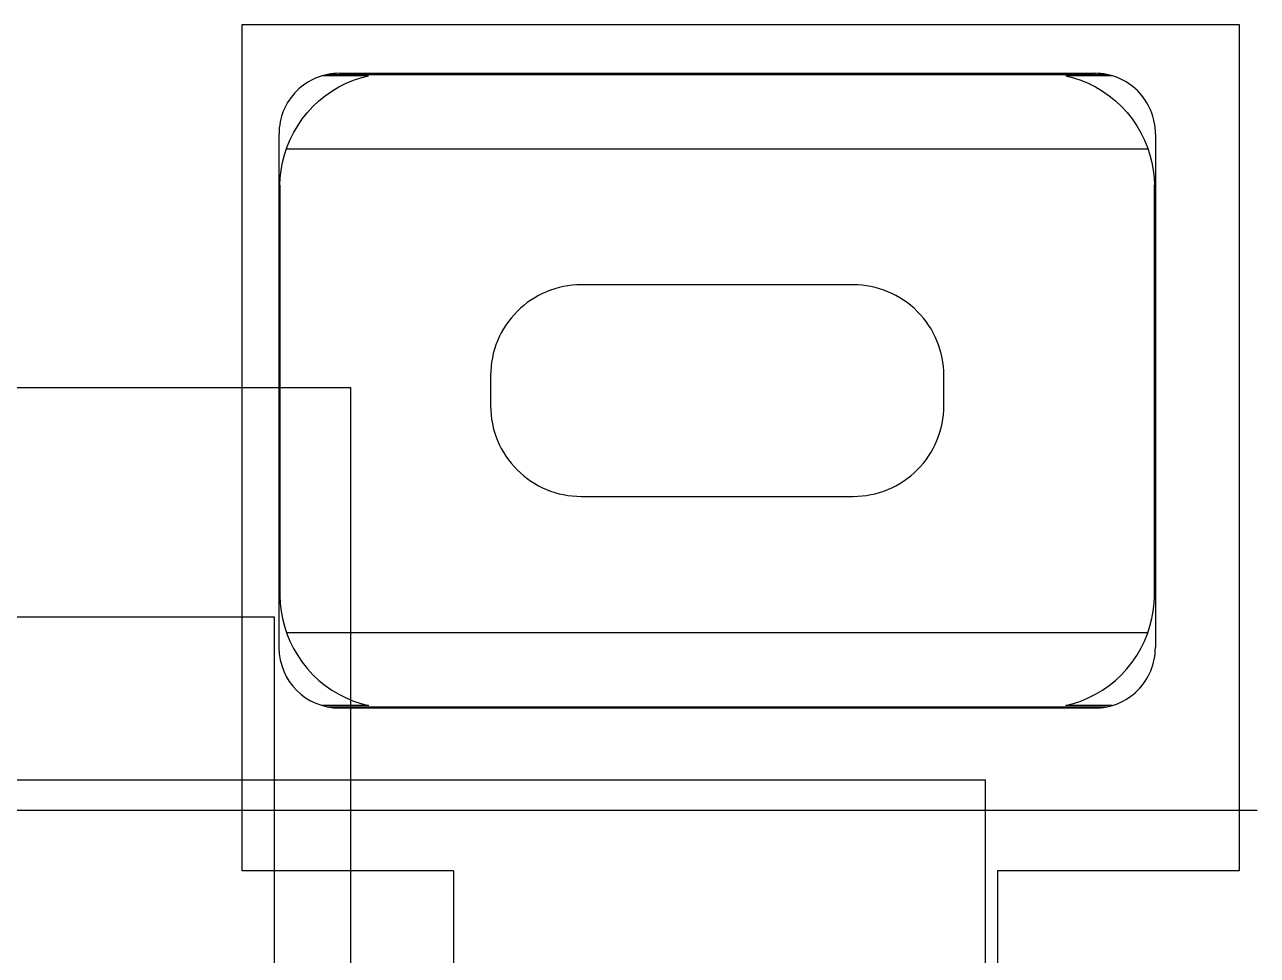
# Model space of a CAD drawing. Extents: x 0 to 171, y 0 to 233.
# Drawn here: x 120.89 to 141.17, y 26.45 to 41.76 of the extents above; entities that cross this region are included whole.
import ezdxf

# ---------------------------------------------------------------- set-up
doc = ezdxf.new("R2010")
doc.units = 0
doc.layers.add('-15N-THT. THIẾT BỊ ĐÓNG MỞ', color=40, linetype='CONTINUOUS')

# ---------------------------------------------------------------- blocks, each defined once
blk = doc.blocks.new('06 - N - SC VSD CHIẾU TRÊN ATV630U75~D11N4')
at = {"layer": '-15N-THT. THIẾT BỊ ĐÓNG MỞ'}
for p, q in [((38.973, -205.167), (38.973, -191.248)), ((38.973, -191.248), (55.372, -191.248)), ((38.973, -191.248), (38.973, -191.248)), ((55.372, -191.248), (55.372, -205.167)), ((55.372, -191.248), (55.372, -191.248)), ((41.05, -192.089), (40.287, -192.089)), ((40.364, -192.069), (53.206, -192.069)), ((40.563, -192.272), (40.681, -192.213)), ((40.571, -192.048), (53, -192.048)), ((40.571, -192.048), (40.571, -192.048)), ((40.681, -192.213), (40.802, -192.162)), ((40.802, -192.162), (40.925, -192.121)), ((40.925, -192.121), (41.05, -192.089)), ((53.284, -192.089), (52.522, -192.089)), ((52.522, -192.089), (52.646, -192.121)), ((52.646, -192.121), (52.769, -192.162)), ((52.769, -192.162), (52.89, -192.213)), ((52.89, -192.213), (53.008, -192.273)), ((53, -192.048), (53, -192.048)), ((40.234, -192.503), (40.339, -192.418)), ((40.339, -192.418), (40.448, -192.341)), ((40.448, -192.341), (40.563, -192.272)), ((53.008, -192.273), (53.123, -192.341)), ((53.123, -192.341), (53.233, -192.418)), ((53.233, -192.418), (53.337, -192.503)), ((40.045, -192.695), (40.136, -192.595)), ((40.136, -192.595), (40.234, -192.503)), ((53.337, -192.503), (53.435, -192.595)), ((53.435, -192.595), (53.527, -192.695)), ((39.885, -192.911), (39.961, -192.8)), ((39.961, -192.8), (40.045, -192.695)), ((53.527, -192.695), (53.611, -192.8)), ((53.611, -192.8), (53.687, -192.911)), ((39.758, -193.146), (39.817, -193.027)), ((39.817, -193.027), (39.885, -192.911)), ((53.687, -192.911), (53.754, -193.027)), ((53.754, -193.027), (53.813, -193.146)), ((39.577, -193.042), (39.577, -201.493)), ((39.577, -193.042), (39.577, -193.042)), ((39.708, -193.268), (39.758, -193.146)), ((53.813, -193.146), (53.863, -193.268)), ((53.994, -193.042), (53.994, -201.493)), ((53.994, -193.042), (53.994, -193.042)), ((39.635, -193.517), (39.667, -193.392)), ((39.667, -193.392), (39.708, -193.268)), ((39.7, -193.29), (53.871, -193.29)), ((53.863, -193.268), (53.904, -193.392)), ((53.904, -193.392), (53.936, -193.517)), ((39.612, -193.643), (39.635, -193.517)), ((53.936, -193.517), (53.959, -193.642)), ((39.593, -193.891), (39.598, -193.767)), ((39.598, -193.767), (39.612, -193.643)), ((53.959, -193.642), (53.973, -193.767)), ((53.973, -193.767), (53.978, -193.891)), ((39.593, -193.891), (39.593, -193.891)), ((39.593, -193.891), (39.593, -200.644)), ((53.978, -193.891), (53.978, -193.891)), ((53.978, -200.644), (53.978, -193.891)), ((44.549, -195.527), (44.549, -195.527)), ((49.023, -195.527), (44.549, -195.527)), ((49.023, -195.527), (49.023, -195.527)), ((43.057, -197.019), (43.057, -197.019)), ((43.057, -197.019), (43.057, -197.516)), ((50.514, -197.019), (50.514, -197.019)), ((50.514, -197.516), (50.514, -197.019)), ((-39.272, -197.214), (40.757, -197.214)), ((40.757, -221.075), (40.757, -197.214)), ((40.757, -197.214), (40.757, -197.214)), ((43.057, -197.516), (43.057, -197.516)), ((50.514, -197.516), (50.514, -197.516)), ((44.549, -199.007), (49.023, -199.007)), ((44.549, -199.007), (44.549, -199.007)), ((49.023, -199.007), (49.023, -199.007)), ((39.593, -200.644), (39.593, -200.644)), ((39.593, -200.644), (39.598, -200.767)), ((53.973, -200.767), (53.978, -200.644)), ((53.978, -200.644), (53.978, -200.644)), ((39.598, -200.767), (39.612, -200.892)), ((39.612, -200.892), (39.635, -201.017)), ((53.936, -201.017), (53.959, -200.892)), ((53.959, -200.892), (53.973, -200.767)), ((9.704, -200.986), (39.504, -200.986)), ((39.504, -217.492), (39.504, -200.986)), ((39.635, -201.017), (39.667, -201.143)), ((53.904, -201.142), (53.936, -201.017)), ((39.667, -201.143), (39.708, -201.267)), ((39.7, -201.244), (53.871, -201.244)), ((39.708, -201.267), (39.758, -201.389)), ((53.813, -201.389), (53.863, -201.266)), ((53.863, -201.266), (53.904, -201.142)), ((39.577, -201.493), (39.577, -201.493)), ((39.758, -201.389), (39.817, -201.508)), ((39.817, -201.508), (39.885, -201.623)), ((53.686, -201.623), (53.754, -201.508)), ((53.754, -201.508), (53.813, -201.389)), ((53.994, -201.493), (53.994, -201.493)), ((39.885, -201.623), (39.961, -201.734)), ((39.961, -201.734), (40.045, -201.84)), ((53.526, -201.84), (53.61, -201.734)), ((53.61, -201.734), (53.686, -201.623)), ((40.045, -201.84), (40.136, -201.939)), ((40.136, -201.939), (40.234, -202.032)), ((53.337, -202.032), (53.435, -201.939)), ((53.435, -201.939), (53.526, -201.84)), ((40.234, -202.032), (40.338, -202.117)), ((40.338, -202.117), (40.448, -202.194)), ((53.122, -202.194), (53.232, -202.117)), ((53.232, -202.117), (53.337, -202.032)), ((40.448, -202.194), (40.563, -202.262)), ((40.563, -202.262), (40.681, -202.322)), ((40.681, -202.322), (40.802, -202.372)), ((52.768, -202.372), (52.89, -202.322)), ((52.89, -202.322), (53.008, -202.262)), ((53.008, -202.262), (53.122, -202.194)), ((41.05, -202.446), (40.287, -202.446)), ((40.365, -202.465), (53.207, -202.465)), ((53, -202.487), (40.571, -202.487)), ((40.571, -202.487), (40.571, -202.487)), ((40.802, -202.372), (40.925, -202.414)), ((40.925, -202.414), (41.05, -202.446)), ((52.521, -202.446), (52.645, -202.414)), ((53.284, -202.446), (52.521, -202.446)), ((52.645, -202.414), (52.768, -202.372)), ((53, -202.487), (53, -202.487)), ((51.196, -203.676), (-1.988, -203.676)), ((51.196, -203.676), (51.196, -203.676)), ((51.196, -207.653), (51.196, -203.676)), ((55.67, -204.173), (-55.67, -204.173)), ((55.67, -204.173), (55.67, -204.173)), ((42.447, -205.167), (38.973, -205.167)), ((38.973, -205.167), (38.973, -205.167)), ((42.447, -205.167), (42.447, -207.156)), ((42.447, -205.167), (42.447, -205.167)), ((55.372, -205.167), (51.395, -205.167)), ((51.395, -205.167), (51.395, -207.156)), ((51.395, -205.167), (51.395, -205.167)), ((55.372, -205.167), (55.372, -205.167))]:
    blk.add_line(p, q, dxfattribs=at)
for centre, radius, start, end in [((40.571, -193.041), 0.993, 89.9649, 180.0348), ((53, -193.042), 0.994, 359.9997, 90), ((44.549, -197.019), 1.491, 89.9995, 180.0006), ((49.023, -197.019), 1.491, 359.9995, 90.0006), ((44.549, -197.516), 1.491, 179.9994, 270.0005), ((49.023, -197.516), 1.491, 269.9994, 0.0005), ((40.571, -201.493), 0.994, 180.0003, 270), ((53, -201.494), 0.993, 269.959, 0.0413)]:
    blk.add_arc(centre, radius, start, end, dxfattribs=at)

msp = doc.modelspace()

# ---------------------------------------------------------------- block references
msp.add_blockref('06 - N - SC VSD CHIẾU TRÊN ATV630U75~D11N4', (85.5, 233.007))

doc.saveas('drawing.dxf')
